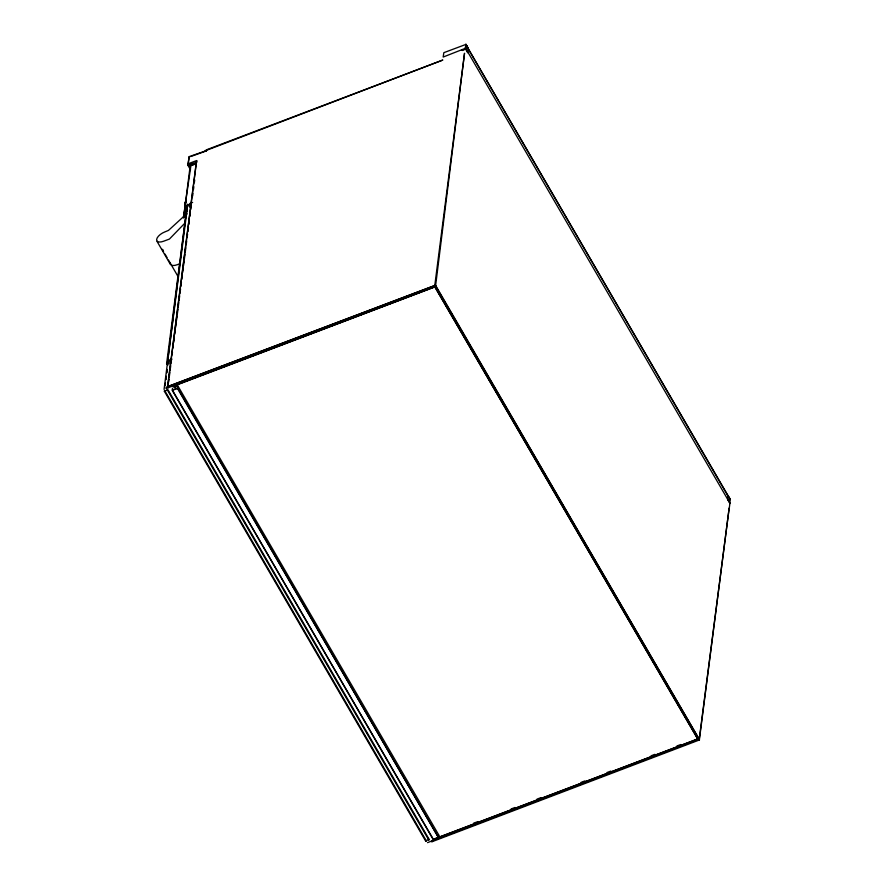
<?xml version="1.0" encoding="UTF-8"?>
<svg xmlns="http://www.w3.org/2000/svg" width="887" height="887" viewBox="0 0 887 887"><rect width="100%" height="100%" fill="white"/><g stroke="black" fill="none" stroke-linecap="round" stroke-linejoin="round"><path stroke-width="1.33" d="M206.094 150.735L189.197 156.633L187.756 165.049L190.539 169.827M183.354 217.814L185.017 206.483M183.631 217.714L190.106 166.457L190.461 165.57L196.426 163.297M183.853 217.437L185.261 206.449M166.579 363.969L186.625 209.432L167.277 364.147M187.157 207.514L187.412 206.183M164.073 389.404L187.8 204.154M167.721 363.748L167.831 362.905M165.037 385.756L165.392 383.04M165.913 378.949L166.257 376.232M166.778 372.152L167.133 369.424M166.046 379.558L166.39 376.842M166.911 372.762L167.266 370.034M168.985 363.87L169.484 359.945L171.845 359.058M189.585 207.103L190.062 203.378L192.645 202.402M196.459 161.212L167.532 387.031L168.231 387.763L167.71 386.588L196.659 160.558L188.277 163.74L187.756 165.049L196.748 162.243L196.659 160.558M168.608 382.186L168.951 379.448M169.306 376.709L169.838 372.595M170.182 369.846L170.714 365.732M171.069 362.994L171.59 358.88M172.122 354.767L172.466 352.028M172.998 347.915L173.342 345.176M173.697 342.426L174.229 338.313M174.75 334.211L175.105 331.461M175.626 327.347L176.158 323.234M176.513 320.495L177.034 316.382M177.389 313.643L177.91 309.53M178.265 306.791L178.786 302.678M179.141 299.928L179.673 295.815M180.017 293.076L180.549 288.962M180.904 286.224L181.425 282.11M181.78 279.372L182.301 275.258M182.655 272.509L183.177 268.395M183.531 265.656L184.064 261.543M184.407 258.804L184.94 254.691M185.294 251.952L185.815 247.839M186.348 243.725L186.691 240.987M187.224 236.873L187.567 234.124M187.922 231.385L188.454 227.272M188.798 224.533L189.33 220.419M189.851 216.306L190.206 213.567M190.738 209.454L191.082 206.704M192.634 196.06L192.978 193.377M193.499 189.352L193.843 186.68M194.353 182.655L194.696 179.972M205.263 151.222L206.25 150.845L205.263 151.222L205.352 150.502L206.349 150.845M205.817 151.178L206.383 149.848L442.835 60.039L206.128 150.468L206.671 149.97M467.549 52.588L465.231 48.375L443.178 57.045L443.833 52.677L465.908 44.417L468.369 48.286L467.715 52.655M465.342 48.785C466.462 36.932 467.172 52.289 461.473 50.249M431.636 841.663C432.989 842.085 430.14 840.144 431.969 841.741L699.466 739.935L435.916 285.924L435.705 286.645L173.142 386.377M466.728 45.747L466.163 45.57L466.728 45.747L466.263 49.35L729.258 502.053L729.524 498.915M438.511 837.605L177.777 388.184L178.032 386.155L177.478 388.462L438.511 837.605L438.91 835.232L178.032 386.155L173.885 387.442M697.648 738.117L697.526 739.059L434.43 838.891M427.523 842.639L698.557 739.37L698.424 738.738L699.289 740.379L729.169 508.051L699.089 740.29M729.691 503.628L730.345 499.248L727.728 495.323L727.628 499.481L729.835 503.284M729.269 508.251L729.946 502.962M435.916 285.924L435.506 286.556L434.83 285.126L464.533 53.242L435.506 286.556M187.013 210.463L184.928 206.871L190.882 165.747L190.106 166.457M167.654 365.344L167.965 364.59M164.339 391.2L164.649 390.446L426.47 841.131L425.549 840.843L164.339 391.2L167.998 389.814L429.208 839.457L428.898 840.211L167.078 389.526M172.499 388.251L172.244 390.291L433.122 839.357M172.377 389.947L177.777 388.184L172.499 390.347L433.377 839.424L698.424 738.738M184.563 223.457L169.417 239.069L163.663 241.209A8.515 3.947 -30.2 0 1 156.655 239.446A8.515 3.947 -30.2 0 1 164.86 231.906L168.319 230.476M188.665 157.941L189.796 156.899L189.197 156.633L188.277 163.74L190.117 167.676M429.208 839.457L425.549 840.843M438.355 837.528L438.655 835.166M168.685 230.232L186.747 213.689M186.259 210.352L187.068 209.62M179.462 263.871L177.311 264.692A8.515 3.947 -30.2 0 1 170.293 262.94M191.038 156.422L206.471 150.89M192.069 165.292L195.65 163.929M191.248 203.711L185.283 205.972L186.98 209.432M187.977 206.128L184.928 206.871M168.475 386.41L166.191 387.275L166.035 388.495L172.754 386.056M173.054 386.056L433.421 287.155M172.832 386.067L435.772 286.412L698.978 738.738M473.547 823.236L477.428 821.761M511.112 808.966L514.992 807.492M537.023 799.12L540.904 797.646M581.063 782.401L584.943 780.915M606.963 772.555L610.855 771.08M651.014 755.824L654.894 754.349M676.914 745.989L680.806 744.515M730.09 499.193L465.742 44.35M466.385 45.658L729.369 498.361M162.199 249.247L163.585 251.642M164.971 254.026L167.055 257.618M168.452 260.013L178.176 276.766M157.043 241.397L170.337 264.282M174.007 385.468L175.393 387.863M162.997 249.968A5.765 2.672 -30.2 0 1 162.509 249.668M186.525 211.827A12.141 3.603 69.2 0 1 185.682 201.77A11.875 3.526 69.2 0 0 186.824 214.244M185.849 206.859A13.017 3.858 69.2 0 1 185.705 201.682M186.137 211.993A12.03 3.57 69.2 0 1 185.86 201.537M186.725 211.805A11.875 3.526 69.2 0 1 185.904 201.97M186.536 211.838A12.03 3.57 69.2 0 1 185.705 201.892M167.71 386.588L435.351 285.292L167.71 386.588M697.637 738.793L434.774 286.734L697.637 738.793"/></g></svg>
